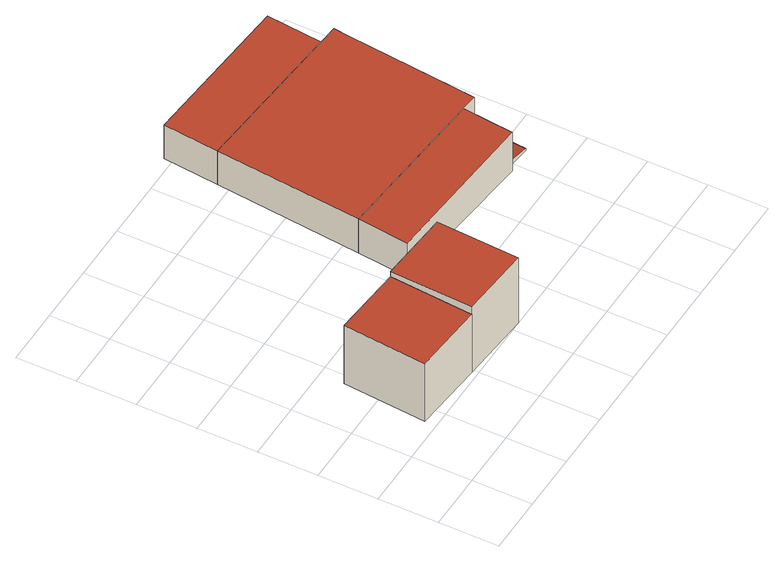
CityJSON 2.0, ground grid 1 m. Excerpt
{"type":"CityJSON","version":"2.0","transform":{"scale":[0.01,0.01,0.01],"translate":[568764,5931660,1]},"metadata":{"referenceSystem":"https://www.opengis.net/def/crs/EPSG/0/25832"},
"CityObjects":{
"building1":{"type":"Building","attributes":{"Grundfläche 2D":"1.726332","Grundhöhe NN":"1.999"},"geometry":[{"type":"Solid","lod":"3","boundaries":[[[[0,1,2,3]],[[4,5,3,2]],[[5,6,0,3]],[[6,7,1,0]],[[7,4,2,1]],[[7,6,5,4]]]],"semantics":{"surfaces":[{"type":"RoofSurface"},{"type":"WallSurface"},{"type":"GroundSurface"}],"values":[[0,1,1,1,1,2]]}}]},
"building2":{"type":"Building","attributes":{"Grundfläche 2D":"1.733504","Grundhöhe NN":"1.999"},"geometry":[{"type":"Solid","lod":"3","boundaries":[[[[8,9,10,11]],[[4,7,11,10]],[[7,12,8,11]],[[12,13,9,8]],[[13,4,10,9]],[[13,12,7,4]]]],"semantics":{"surfaces":[{"type":"RoofSurface"},{"type":"WallSurface"},{"type":"GroundSurface"}],"values":[[0,1,1,1,1,2]]}}]},
"building3":{"type":"Building","attributes":{"Grundfläche 2D":"2.290967","Grundhöhe NN":"1.999"},"geometry":[{"type":"Solid","lod":"3","boundaries":[[[[14,15,16,17]],[[15,14,18,19]],[[16,15,19,20]],[[17,16,20,21]],[[14,17,21,18]],[[19,18,21,20]]]],"semantics":{"surfaces":[{"type":"RoofSurface"},{"type":"WallSurface"},{"type":"GroundSurface"}],"values":[[0,1,1,1,1,2]]}}]},
"building4":{"type":"Building","attributes":{"Grundfläche 2D":"7.310229","Grundhöhe NN":"1.999"},"geometry":[{"type":"Solid","lod":"3","boundaries":[[[[22,23,24,25,14,17,26]],[[14,25,27,18]],[[28,26,17,14,18,21]],[[23,22,26,28,29]],[[25,24,23,29,30,27]],[[29,28,21,18,27,30]]]],"semantics":{"surfaces":[{"type":"RoofSurface"},{"type":"WallSurface"},{"type":"GroundSurface"}],"values":[[0,1,1,1,1,2]]}}]},
"building5":{"type":"Building","attributes":{"Grundfläche 2D":"2.478334","Grundhöhe NN":"1.999"},"geometry":[{"type":"Solid","lod":"3","boundaries":[[[[31,25,24,32]],[[30,33,32,24]],[[33,34,31,32]],[[34,27,25,31]],[[27,30,24,25]],[[27,34,33,30]]]],"semantics":{"surfaces":[{"type":"RoofSurface"},{"type":"WallSurface"},{"type":"GroundSurface"}],"values":[[0,1,1,1,1,2]]}}]},
"building6":{"type":"Building","attributes":{"Grundfläche 2D":"1.589689","Grundhöhe NN":"1.592"},"geometry":[{"type":"Solid","lod":"3","boundaries":[[[[35,36,37,38,39,40]],[[37,36,41,42]],[[38,37,42,43]],[[39,38,43,44]],[[40,39,44,45]],[[40,45,35]],[[35,41,36]],[[45,44,43,42,41,35]]]],"semantics":{"surfaces":[{"type":"RoofSurface"},{"type":"WallSurface"},{"type":"GroundSurface"}],"values":[[0,1,1,1,1,1,1,2]]}}]}
},
"vertices":[
[37,99,217],[159,89,217],[170,230,217],[49,240,217],[170,230,100],[49,240,100],[37,99,100],[159,89,100],
[281,80,232],[292,221,228],[170,230,228],[159,89,232],[281,80,100],[292,221,100],
[295,353,168],[286,267,168],[551,241,178],[560,327,178],[295,353,100],[286,267,100],[551,241,100],[560,327,100],
[609,545,179],[612,571,179],[580,574,178],[319,600,168],[587,324,179],[319,600,100],[587,324,100],[612,571,100],[580,574,100],
[328,694,168],[589,668,178],[589,668,100],[328,694,100],
[661,539,59],[609,545,66],[587,324,70],[560,327,74],[554,273,74],[634,265,63],[609,545,59],[587,324,59],[560,327,59],[554,273,59],[634,265,59]
]}
